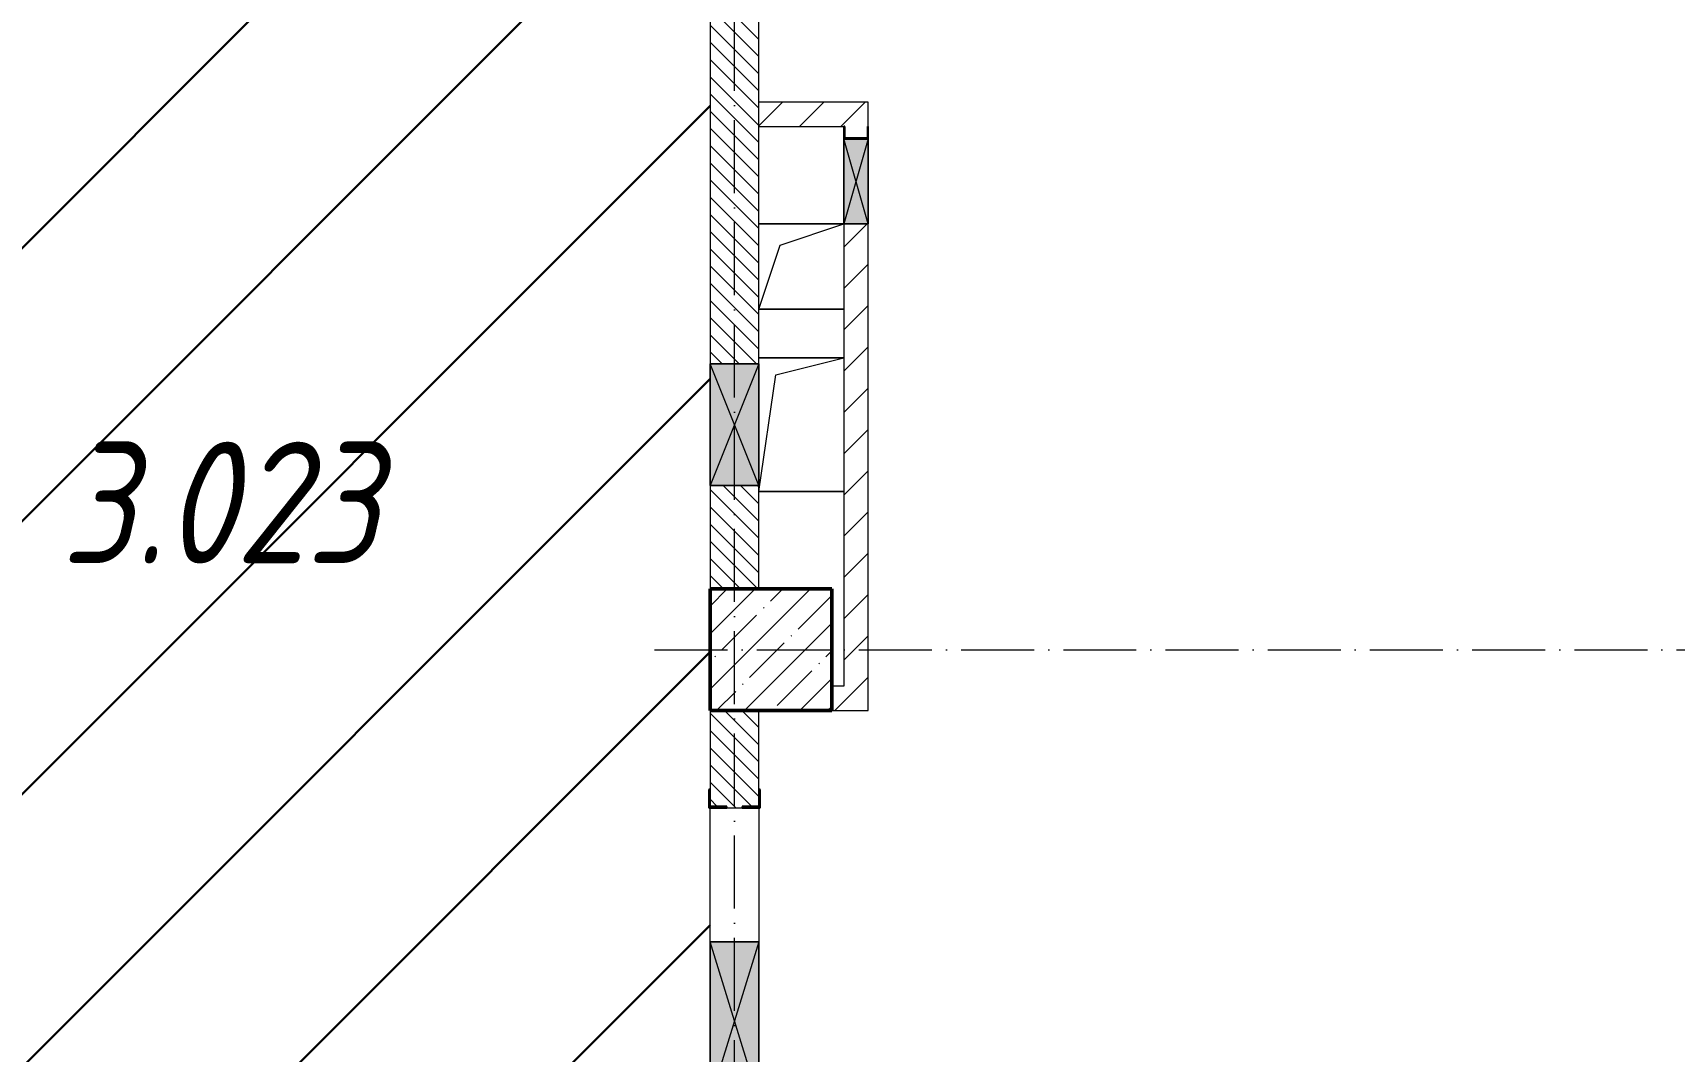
# Model space of a CAD drawing. Header units: millimetres. Extents: x 35697 to 388678, y -91946 to 171347.
# Drawn here: x 374236 to 380983, y -51182 to -46997 of the extents above; entities that cross this region are included whole.
import ezdxf

# ---------------------------------------------------------------- set-up
doc = ezdxf.new("R2010")
doc.units = ezdxf.units.MM
doc.linetypes.add('50_200_ШТРИХ_1Т_ш5_п1_п1_', pattern=[700, 500, -100, 0, -100])
for name, color, linetype, lineweight in [('2.1) ПГП окна 2.8 м', 5, 'Continuous', 30), ('A-DETL-GENF-OTLN', 7, 'Continuous', 9), ('A-FLOR-____-OTLN', 7, 'Continuous', 9), ('A-GENM-____-MCUT', 7, 'Continuous', 25), ('A-GENM-____-OTLN', 7, 'Continuous', 9), ('A-GENM-____-OTLN-1', 7, 'Continuous', 25), ('A-GLAZ-____-OTLN', 7, 'Continuous', 9), ('A-WALL-____-MCUT-3', 7, 'Continuous', 9), ('A-WALL-____-PATT-1', 7, 'Continuous', 9), ('A-WALL-FNSH-MCUT-1', 7, 'Continuous', 9), ('I-WALL-____-OTLN', 7, 'Continuous', 9), ('S-COLS-____-MCUT', 7, 'Continuous', 50), ('S-COLS-____-OTLN', 7, 'Continuous', 9), ('S-GRID-____-OTLN-1', 7, '50_200_ШТРИХ_1Т_ш5_п1_п1_', 9), ('Марки помещений', 7, 'Continuous', 9), ('стяжа', 7, 'Continuous', 30)]:
    doc.layers.add(name, color=color, linetype=linetype, lineweight=lineweight)
doc.styles.add('ISOCPEUR_I_2', font='isocpeui.ttf', dxfattribs={"width": 0.85, "height": 2.3})
pattern_1 = [(135, (283770.707, -86863.456), (-35.35534, -35.35534), [])]
pattern_2 = [(45, (283770.71, -86863.46), (-84.85281, 84.85281), [])]

# ---------------------------------------------------------------- blocks, each defined once
blk = doc.blocks.new('BSC_Колонна _Прямоугольная - 500х500-V36-АР1_План отверстий 3 этажа в осях 1-64_А-ГГ')
at = {"layer": 'S-COLS-____-OTLN'}
h = blk.add_hatch(dxfattribs=at)
h.set_pattern_fill('FP_73', color=256, style=0, pattern_type=2)
h.set_pattern_definition([(45, (-93500, -37331.04), (-114.04925, 114.04925), []), (45, (-93385.95, -37331.04), (-114.04925, 114.04925), [201.613, -40.323, 3.353, -36.97])])
h.paths.add_polyline_path([(-250, -250), (250, -250), (250, 250), (-250, 250)], flags=0)
at = {"layer": 'S-COLS-____-MCUT'}
for p, q in [((250, 250), (-250, 250)), ((-250, 250), (-250, -250)), ((250, -250), (250, 250)), ((-250, -250), (250, -250))]:
    blk.add_line(p, q, dxfattribs=at)
blk = doc.blocks.new('Фахверк_СКБ_Уголок - 200_3960-28268576-АР1_План отверстий 3 этажа в осях 1-64_А-ГГ')
at = {"layer": 'A-GENM-____-MCUT'}
for p, q in [((200, 156), (125, 156)), ((125, 156), (125, 81)), ((131, 81), (131, 150)), ((131, 150), (200, 150)), ((200, 150), (200, 156)), ((125, 81), (131, 81)), ((131, 19), (125, 19)), ((125, 19), (125, -56)), ((131, -50), (131, 19)), ((125, -56), (200, -56)), ((200, -50), (131, -50)), ((200, -56), (200, -50))]:
    blk.add_line(p, q, dxfattribs=at)
blk = doc.blocks.new('AR_Отверстие прямоугольное _в плите_ - AR_Отверстие прямоугольное _в плите_-30552844-АР1_План отверстий 3 этажа в осях 1-64_А-ГГ')
at = {"layer": 'A-GENM-____-OTLN'}
for p, q in [((175, 175), (-175, 175)), ((-87.5, 87.5), (175, 175)), ((-175, -175), (-87.5, 87.5)), ((-175, -175), (175, -175))]:
    blk.add_line(p, q, dxfattribs=at)
blk = doc.blocks.new('AR_Отверстие прямоугольное _в плите_ - AR_Отверстие прямоугольное _в плите_-30552585-АР1_План отверстий 3 этажа в осях 1-64_А-ГГ')
at = {"layer": 'A-GENM-____-OTLN'}
for p, q in [((175, 275), (-175, 275)), ((-105, 205), (175, 275)), ((-175, -275), (-105, 205)), ((-175, -275), (175, -275))]:
    blk.add_line(p, q, dxfattribs=at)
blk = doc.blocks.new('AR_Отверстие прямоугольное _в стене_ - AR_Отверстие прямоугольное _в стене__ОВ-36949509-АР1_План отверстий 3 этажа в осях 1-64_А-ГГ')
at = {"layer": 'A-GLAZ-____-OTLN'}
blk.add_hatch(color=256, dxfattribs=at).paths.add_polyline_path([(250, -100), (250, 100), (-250, 100), (-250, -100)], flags=0)
at = {"layer": 'A-DETL-GENF-OTLN'}
for p, q in [((-250, -100), (-250, 100)), ((-250, 100), (250, 100)), ((250, 100), (-250, -100)), ((-250, 100), (250, -100)), ((250, 100), (-250, 100)), ((-250, 100), (-250, -100)), ((250, 100), (250, -100)), ((250, -100), (250, 100)), ((250, -100), (-250, -100)), ((-250, -100), (250, -100))]:
    blk.add_line(p, q, dxfattribs=at)
blk = doc.blocks.new('AR_Отверстие прямоугольное _в стене_ - AR_Отверстие прямоугольное _в стене__ОВ-36948832-АР1_План отверстий 3 этажа в осях 1-64_А-ГГ')
at = {"layer": 'A-GLAZ-____-OTLN'}
blk.add_hatch(color=256, dxfattribs=at).paths.add_polyline_path([(175, -47), (175, 50), (-175, 50), (-175, -50), (175, -50)], flags=0)
at = {"layer": 'A-DETL-GENF-OTLN'}
for p, q in [((-175, 50), (175, 50)), ((175, 50), (-175, -50)), ((-175, 50), (175, -50)), ((175, 50), (-175, 50)), ((175, 50), (175, -50)), ((175, -50), (175, 50)), ((175, -50), (-175, -50)), ((-175, -50), (175, -50))]:
    blk.add_line(p, q, dxfattribs=at)
blk = doc.blocks.new('AR_Отверстие прямоугольное _в стене_ - AR_Отверстие прямоугольное _в стене__ОВ-36945931-АР1_План отверстий 3 этажа в осях 1-64_А-ГГ')
at = {"layer": 'A-GLAZ-____-OTLN'}
blk.add_hatch(color=256, dxfattribs=at).paths.add_polyline_path([(325, 100), (-325, 100), (-325, -100), (325, -100)], flags=0)
at = {"layer": 'A-DETL-GENF-OTLN'}
for p, q in [((-325, -100), (-325, 100)), ((-325, 100), (325, 100)), ((325, 100), (-325, -100)), ((-325, 100), (325, -100)), ((325, 100), (-325, 100)), ((-325, 100), (-325, -100)), ((325, 100), (325, -100)), ((325, -100), (325, 100)), ((325, -100), (-325, -100)), ((-325, -100), (325, -100))]:
    blk.add_line(p, q, dxfattribs=at)
blk = doc.blocks.new('154_Фахверк_СКБ_Швеллер - Тип_100_3960_зеркало-28515619-АР1_План отверстий 3 этажа в осях 1-64_А-ГГ')
at = {"layer": 'A-GENM-____-MCUT'}
for p, q in [((175, 50), (125, 50)), ((125, 50), (125, -50)), ((128, 47), (175, 47)), ((128, -47), (128, 47)), ((175, 47), (175, 50)), ((125, -50), (175, -50)), ((175, -47), (128, -47)), ((175, -50), (175, -47))]:
    blk.add_line(p, q, dxfattribs=at)
blk = doc.blocks.new('3эт')
at = {"layer": 'S-GRID-____-OTLN-1', "color": 251, "ltscale": 0.6, "true_color": 0x636466}
for p, q in [((377120.7, -91346.1), (377120.7, -36982.5)), ((376792, -49532.4), (387845.1, -49532.4))]:
    blk.add_line(p, q, dxfattribs=at)

msp = doc.modelspace()

# ---------------------------------------------------------------- hatches: boundary and pattern name
at = {"layer": '2.1) ПГП окна 2.8 м'}
h = msp.add_hatch(dxfattribs=at)
h.set_pattern_fill('ANSI31', color=5, scale=250)
h.paths.add_polyline_path([(376470.7, -43932.4), (373020.7, -43932.4), (373020.7, -44432.4), (373020.7, -49882.4), (373020.7, -50482.4), (373020.7, -55882.4), (373020.7, -56482.4), (373020.7, -60682.4), (373620.7, -60682.4), (373620.7, -61882.4), (373620.7, -62082.4), (373620.7, -63032.4), (373620.7, -64132.4), (373620.7, -64182.4), (373620.7, -64332.4), (373620.7, -64382.4), (373620.7, -65082.4), (373620.7, -65128.4), (373620.7, -65382.4), (373020.7, -65382.4), (373020.7, -67882.4), (373020.7, -68482.4), (373020.7, -74032.4), (373020.7, -74532.4), (373020.7, -77682.4), (373020.7, -77882.4), (373020.7, -80082.4), (373020.7, -80782.4), (373520.7, -80782.4), (373520.7, -81382.4), (373020.7, -81382.4), (373020.7, -84382.4), (373520.7, -84382.4), (373520.7, -84982.4), (373520.7, -87932.4), (373520.7, -88532.4), (374045.7, -88532.4), (374045.7, -88526.4), (374120.7, -88526.4), (375920.7, -88532.4), (375920.7, -88526.4), (375995.7, -88526.4), (376820.7, -88531.2), (376820.7, -88432.4), (377020.7, -88432.4), (377020.7, -88282.4), (377020.7, -87957.4), (377014.7, -87957.4), (377014.7, -87877.4), (377020.7, -87877.4), (377020.7, -87432.4), (377020.7, -86582.4), (377020.7, -86182.4), (377014.7, -86182.4), (377014.7, -86107.4), (377020.7, -85782.4), (377020.7, -85282.4), (377020.7, -82782.4), (377020.7, -81882.4), (377020.7, -81657.4), (377014.7, -81657.4), (377014.7, -81582.4), (377020.7, -80882.4), (377014.7, -80882.4), (377014.7, -80807.4), (377020.7, -80657.4), (377014.7, -80657.4), (377014.7, -80582.4), (377020.7, -79882.4), (377014.7, -79882.4), (377014.7, -79782.4), (377020.7, -79782.4), (377020.7, -79282.4), (377020.7, -78957.4), (377014.7, -78957.4), (377014.7, -78877.4), (377020.7, -78877.4), (377020.7, -78532.4), (377020.7, -77682.4), (377020.7, -77182.4), (377014.7, -77182.4), (377014.7, -77107.4), (377020.7, -76782.4), (377020.7, -76282.4), (377020.7, -73957.4), (377014.7, -73957.4), (377014.7, -73877.4), (377220.7, -73877.4), (377220.7, -72087.4), (377014.7, -72087.4), (377014.7, -72007.4), (377020.7, -71732.4), (377020.7, -71232.4), (377020.7, -70782.4), (377020.7, -70282.4), (377020.7, -69957.4), (377014.7, -69957.4), (377014.7, -69877.4), (377020.7, -69877.4), (377020.7, -69432.4), (377020.7, -68582.4), (377020.7, -68182.4), (377014.7, -68182.4), (377014.7, -68107.4), (377020.7, -67782.4), (377020.7, -67282.4), (377020.7, -65882.4), (377020.7, -64882.4), (377020.7, -64557.4), (377014.7, -64557.4), (377014.7, -64477.4), (377220.7, -64477.4), (377220.7, -63587.4), (377014.7, -63587.4), (377014.7, -63507.4), (377020.7, -62582.4), (377020.7, -62182.4), (377020.7, -62082.4), (377020.7, -61882.4), (377020.7, -61782.4), (377020.7, -61282.4), (377020.7, -60957.4), (377014.7, -60957.4), (377014.7, -60877.4), (377020.7, -60877.4), (377020.7, -60332.4), (377020.7, -59482.4), (377020.7, -59182.4), (377014.7, -59182.4), (377014.7, -59107.4), (377020.7, -58782.4), (377020.7, -58282.4), (377020.7, -58057.4), (377014.7, -58057.4), (377014.7, -57982.4), (377089.7, -57982.4), (377220.7, -57982.4), (377220.7, -56182.4), (377151.7, -56182.4), (377089.7, -56182.4), (377014.7, -56182.4), (377014.7, -56107.4), (377020.7, -55957.4), (377014.7, -55957.4), (377014.7, -55882.4), (377020.7, -55852.4), (377020.7, -55882.4), (377089.7, -55882.4), (377220.7, -55882.4), (377220.7, -54087.4), (377014.7, -54087.4), (377014.7, -54007.4), (377020.7, -52782.4), (377020.7, -52282.4), (377020.7, -51957.4), (377014.7, -51957.4), (377014.7, -51877.4), (377020.7, -51877.4), (377020.7, -51382.4), (377020.7, -50732.4), (377020.7, -50182.4), (377014.7, -50182.4), (377014.7, -50107.4), (377020.7, -49782.4), (377020.7, -49282.4), (377020.7, -48857.4), (377020.7, -48357.4), (377020.7, -44882.4), (376470.7, -44882.4)])
h.paths.add_polyline_path([(374346.2, -70033.3), (375979.7, -70033.3), (375979.7, -68833.3), (374346.2, -68833.3)], flags=24)
h.paths.add_polyline_path([(374177.1, -49502.6), (375835.4, -49502.6), (375835.4, -48302.6), (374177.1, -48302.6)], flags=24)
at = {"layer": 'A-WALL-____-PATT-1'}
h = msp.add_hatch(dxfattribs=at)
h.set_pattern_fill('FP_6', color=256, style=0, pattern_type=2)
h.set_pattern_definition(pattern_1)
h.paths.add_polyline_path([(377220.7, -49282.4), (377220.7, -48857.4), (377020.7, -48857.4), (377020.7, -49282.4)], flags=0)
h.paths.add_polyline_path([(377220.7, -48357.4), (377220.7, -44432.4), (377020.7, -44432.4), (377020.7, -48357.4)], flags=0)
h = msp.add_hatch(dxfattribs=at)
h.set_pattern_fill('FP_4', color=256, style=0, pattern_type=2)
h.set_pattern_definition(pattern_2)
h.paths.add_polyline_path([(377570.7, -47382.4), (377570.7, -47282.4), (377220.7, -47282.4), (377220.7, -47382.4)], flags=0)
h = msp.add_hatch(dxfattribs=at)
h.set_pattern_fill('FP_4', color=256, style=0, pattern_type=2)
h.set_pattern_definition(pattern_2)
h.paths.add_polyline_path([(377670.7, -49782.4), (377670.7, -47782.4), (377570.7, -47782.4), (377570.7, -49782.4)], flags=0)
h.paths.add_polyline_path([(377664.6, -47429.4), (377667.7, -47429.4), (377667.7, -47382.4), (377670.7, -47382.4), (377670.7, -47282.4), (377570.7, -47282.4), (377570.7, -47382.4), (377573.7, -47382.4), (377573.7, -47429.4)], flags=0)
h = msp.add_hatch(dxfattribs=at)
h.set_pattern_fill('FP_4', color=256, style=0, pattern_type=2)
h.set_pattern_definition(pattern_2)
h.paths.add_polyline_path([(377570.7, -49782.4), (377570.7, -49682.4), (377520.7, -49682.4), (377520.7, -49782.4)], flags=0)
h = msp.add_hatch(dxfattribs=at)
h.set_pattern_fill('FP_6', color=256, style=0, pattern_type=2)
h.set_pattern_definition(pattern_1)
h.paths.add_polyline_path([(377020.7, -52282.4), (377220.7, -52282.4), (377220.7, -51888.4), (377151.7, -51888.4), (377151.7, -51882.4), (377089.7, -51882.4), (377089.7, -51888.4), (377020.7, -51888.4), (377020.7, -51957.4)], flags=0)
h.paths.add_polyline_path([(377151.7, -50182.4), (377151.7, -50176.4), (377220.7, -50176.4), (377220.7, -49782.4), (377020.7, -49782.4), (377020.7, -50176.4), (377089.7, -50176.4), (377089.7, -50182.4)], flags=0)

# ---------------------------------------------------------------- linework, layer by layer
at = {"layer": 'A-FLOR-____-OTLN'}
for p, q in [((377220.7, -47782.4), (377570.7, -47782.4)), ((377570.7, -48132.4), (377220.7, -48132.4)), ((377220.7, -48332.4), (377570.7, -48332.4)), ((377570.7, -48882.4), (377220.7, -48882.4))]:
    msp.add_line(p, q, dxfattribs=at)
at = {"layer": 'A-WALL-____-MCUT-3'}
for p, q in [((377020.7, -44432.4), (377020.7, -48357.4)), ((377220.7, -48357.4), (377220.7, -44432.4)), ((377020.7, -48857.4), (377020.7, -49282.4)), ((377220.7, -49282.4), (377220.7, -48857.4)), ((377020.7, -49782.4), (377020.7, -50107.4)), ((377220.7, -50107.4), (377220.7, -49782.4)), ((377089.7, -50182.4), (377151.7, -50182.4))]:
    msp.add_line(p, q, dxfattribs=at)
at = {"layer": 'A-WALL-FNSH-MCUT-1'}
for p, q in [((377670.7, -47282.4), (377220.7, -47282.4)), ((377670.7, -47382.4), (377670.7, -47282.4)), ((377220.7, -47382.4), (377570.7, -47382.4)), ((377570.7, -47782.4), (377570.7, -49682.4)), ((377670.7, -49782.4), (377670.7, -47782.4)), ((377570.7, -49682.4), (377520.7, -49682.4)), ((377520.7, -49782.4), (377670.7, -49782.4))]:
    msp.add_line(p, q, dxfattribs=at)
at = {"layer": 'I-WALL-____-OTLN'}
for p, q in [((377020.7, -50732.4), (377020.7, -50182.4)), ((377220.7, -50182.4), (377220.7, -50732.4))]:
    msp.add_line(p, q, dxfattribs=at)

# ---------------------------------------------------------------- block references
at = {"layer": 'A-GENM-____-OTLN'}
for name, p in [('AR_Отверстие прямоугольное _в плите_ - AR_Отверстие прямоугольное _в плите_-30552844-АР1_План отверстий 3 этажа в осях 1-64_А-ГГ', (377395.7, -47957.4)), ('AR_Отверстие прямоугольное _в плите_ - AR_Отверстие прямоугольное _в плите_-30552585-АР1_План отверстий 3 этажа в осях 1-64_А-ГГ', (377395.7, -48607.4))]:
    msp.add_blockref(name, p, dxfattribs=at)
at = {"layer": 'A-GENM-____-OTLN-1'}
for name, p, rotation in [('154_Фахверк_СКБ_Швеллер - Тип_100_3960_зеркало-28515619-АР1_План отверстий 3 этажа в осях 1-64_А-ГГ', (377620.7, -47557.4), 90), ('Фахверк_СКБ_Уголок - 200_3960-28268576-АР1_План отверстий 3 этажа в осях 1-64_А-ГГ', (377170.7, -50307.4), 89.9999999999999)]:
    msp.add_blockref(name, p, dxfattribs=dict(at, rotation=rotation))
at = {"layer": 'A-GLAZ-____-OTLN'}
for name, p, rotation in [('AR_Отверстие прямоугольное _в стене_ - AR_Отверстие прямоугольное _в стене__ОВ-36948832-АР1_План отверстий 3 этажа в осях 1-64_А-ГГ', (377620.7, -47607.4), 270), ('AR_Отверстие прямоугольное _в стене_ - AR_Отверстие прямоугольное _в стене__ОВ-36949509-АР1_План отверстий 3 этажа в осях 1-64_А-ГГ', (377120.7, -48607.4), 269.9999999999999), ('AR_Отверстие прямоугольное _в стене_ - AR_Отверстие прямоугольное _в стене__ОВ-36945931-АР1_План отверстий 3 этажа в осях 1-64_А-ГГ', (377120.7, -51057.4), 269.9999999999999)]:
    msp.add_blockref(name, p, dxfattribs=dict(at, rotation=rotation))
at = {"layer": 'S-COLS-____-OTLN'}
msp.add_blockref('BSC_Колонна _Прямоугольная - 500х500-V36-АР1_План отверстий 3 этажа в осях 1-64_А-ГГ', (377270.7, -49532.4), dxfattribs=at)
at = {"layer": 'стяжа'}
msp.add_blockref('3эт', (0, 0), dxfattribs=at)

# ---------------------------------------------------------------- texts
at = {"layer": 'Марки помещений', "insert": (374352.6, -48677.6), "char_height": 500, "width": 785.654, "attachment_point": 1, "style": 'ISOCPEUR_I_2'}
msp.add_mtext('3.023', dxfattribs=at)

doc.saveas('drawing.dxf')
